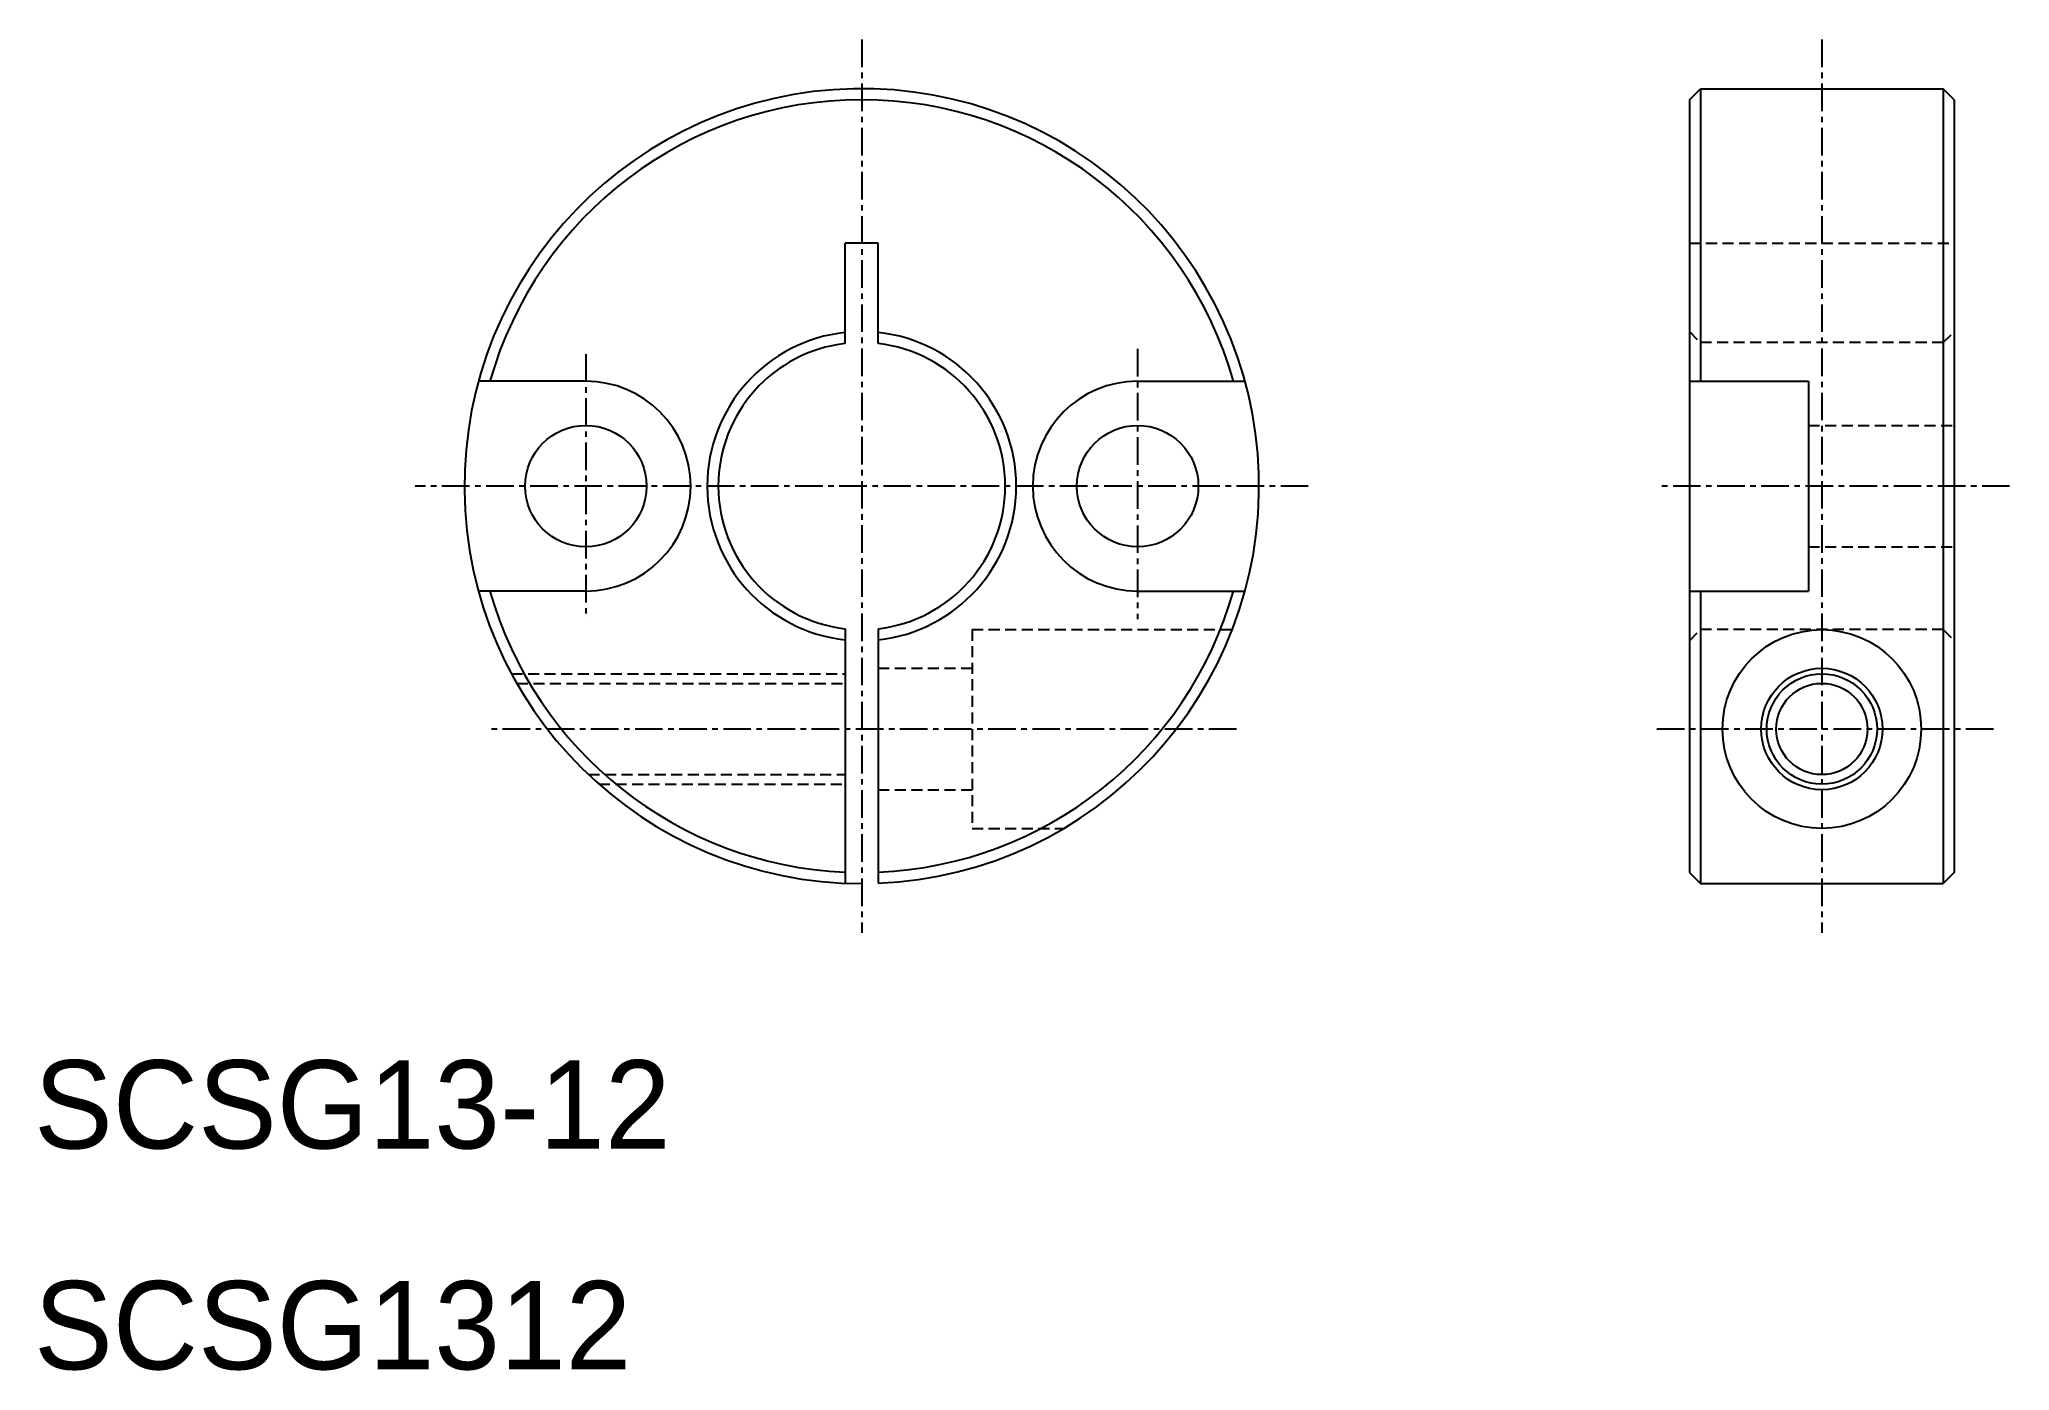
# Model space of a CAD drawing. Extents: x 10.2 to 99.5, y 9.9 to 70.2.
import ezdxf

# ---------------------------------------------------------------- set-up
doc = ezdxf.new("R2010")
doc.units = 0
doc.linetypes.add('CENTER', pattern=[2, 1.25, -0.25, 0.25, -0.25])
doc.linetypes.add('DASHED', pattern=[0.75, 0.5, -0.25])
doc.layers.get('0').update_dxf_attribs({"linetype": 'CONTINUOUS'})
doc.layers.add('CENTER', color=1, linetype='CENTER')

msp = doc.modelspace()

# ---------------------------------------------------------------- linework, layer by layer
at = {"color": 7, "linetype": 'CONTINUOUS'}
for p, q in [((85, 67.5), (85.5, 68)), ((85.5, 68), (85.5, 54.75)), ((85.5, 68), (96.5, 68)), ((96.5, 68), (96.5, 32)), ((97, 67.5), (96.5, 68)), ((85, 67.5), (85, 32.5)), ((97, 67.5), (97, 32.5)), ((46.75, 56.457), (46.75, 61)), ((48.25, 61), (46.75, 61)), ((48.25, 56.457), (48.25, 61)), ((35, 54.75), (30.138, 54.75)), ((60, 54.75), (64.862, 54.75)), ((85, 54.75), (90.4, 54.75)), ((90.4, 54.75), (90.4, 45.25)), ((35, 45.25), (30.138, 45.25)), ((60, 45.25), (64.862, 45.25)), ((85, 45.25), (90.4, 45.25)), ((85.5, 45.25), (85.5, 32)), ((46.75, 43.543), (46.75, 32.016)), ((48.25, 43.543), (48.25, 32.016)), ((85, 32.5), (85.5, 32)), ((97, 32.5), (96.5, 32)), ((85.5, 32), (96.5, 32)), ((96.5, 32), (96.5, 32))]:
    msp.add_line(p, q, dxfattribs=at)
at = {"color": 3, "linetype": 'DASHED'}
for p, q in [((85, 61), (97, 61)), ((85, 57), (85.5, 56.5)), ((96.5, 56.5), (85.5, 56.5)), ((96.5, 56.5), (97, 57)), ((90.4, 52.75), (97, 52.75)), ((90.4, 47.25), (97, 47.25)), ((52.5, 43.5), (64.285, 43.5)), ((52.5, 43.5), (52.5, 34.5)), ((85, 43), (85.5, 43.5)), ((96.5, 43.5), (85.5, 43.5)), ((96.5, 43.5), (97, 43)), ((31.633, 41.5), (46.75, 41.5)), ((31.873, 41.067), (46.75, 41.067)), ((48.25, 41.75), (52.5, 41.75)), ((35.12, 36.933), (46.75, 36.933)), ((35.594, 36.5), (46.75, 36.5)), ((48.25, 36.25), (52.5, 36.25)), ((52.5, 34.5), (56.652, 34.5))]:
    msp.add_line(p, q, dxfattribs=at)
at = {"color": 7, "linetype": 'CONTINUOUS'}
for centre, radius in [((35, 50), 2.75), ((60, 50), 2.75), ((91, 39), 4.5), ((91, 39), 2.75), ((91, 39), 2.067)]:
    msp.add_circle(centre, radius, dxfattribs=at)
at = {"color": 3, "linetype": 'CONTINUOUS'}
msp.add_circle((91, 39), 2.5, dxfattribs=at)
at = {"color": 7, "linetype": 'CONTINUOUS'}
for centre, radius, start, end in [((47.5, 50), 18, 272.38802, 270), ((47.5, 50), 17.5, 15.74929, 164.25071), ((47.5, 50), 7, 96.15064, 263.84936), ((47.5, 50), 6.5, 96.62581, 263.37419), ((47.5, 50), 7, 276.15064, 83.84936), ((47.5, 50), 6.5, 276.62581, 83.37419), ((35, 50), 4.75, 270, 90), ((60, 50), 4.75, 90, 270), ((47.5, 50), 17.5, 195.74929, 267.47142), ((47.5, 50), 17.5, 272.45629, 344.25071)]:
    msp.add_arc(centre, radius, start, end, dxfattribs=at)
at = {"layer": 'CENTER', "color": 1, "linetype": 'CENTER'}
for p, q in [((47.5, 70.231), (47.5, 29.769)), ((91, 70.231), (91, 29.769)), ((35, 55.979), (35, 43.97)), ((60, 56.222), (60, 43.97)), ((67.731, 50), (27.269, 50)), ((99.506, 50), (83.637, 50)), ((64.48, 39), (30.52, 39)), ((98.777, 39), (83.418, 39))]:
    msp.add_line(p, q, dxfattribs=at)

# ---------------------------------------------------------------- texts
at = {"color": 7, "linetype": 'CONTINUOUS'}
for s, p in [('SCSG13-12', (10, 20)), ('SCSG1312', (10, 10))]:
    msp.add_text(s, height=4, dxfattribs=at).set_placement(p)

doc.saveas('drawing.dxf')
